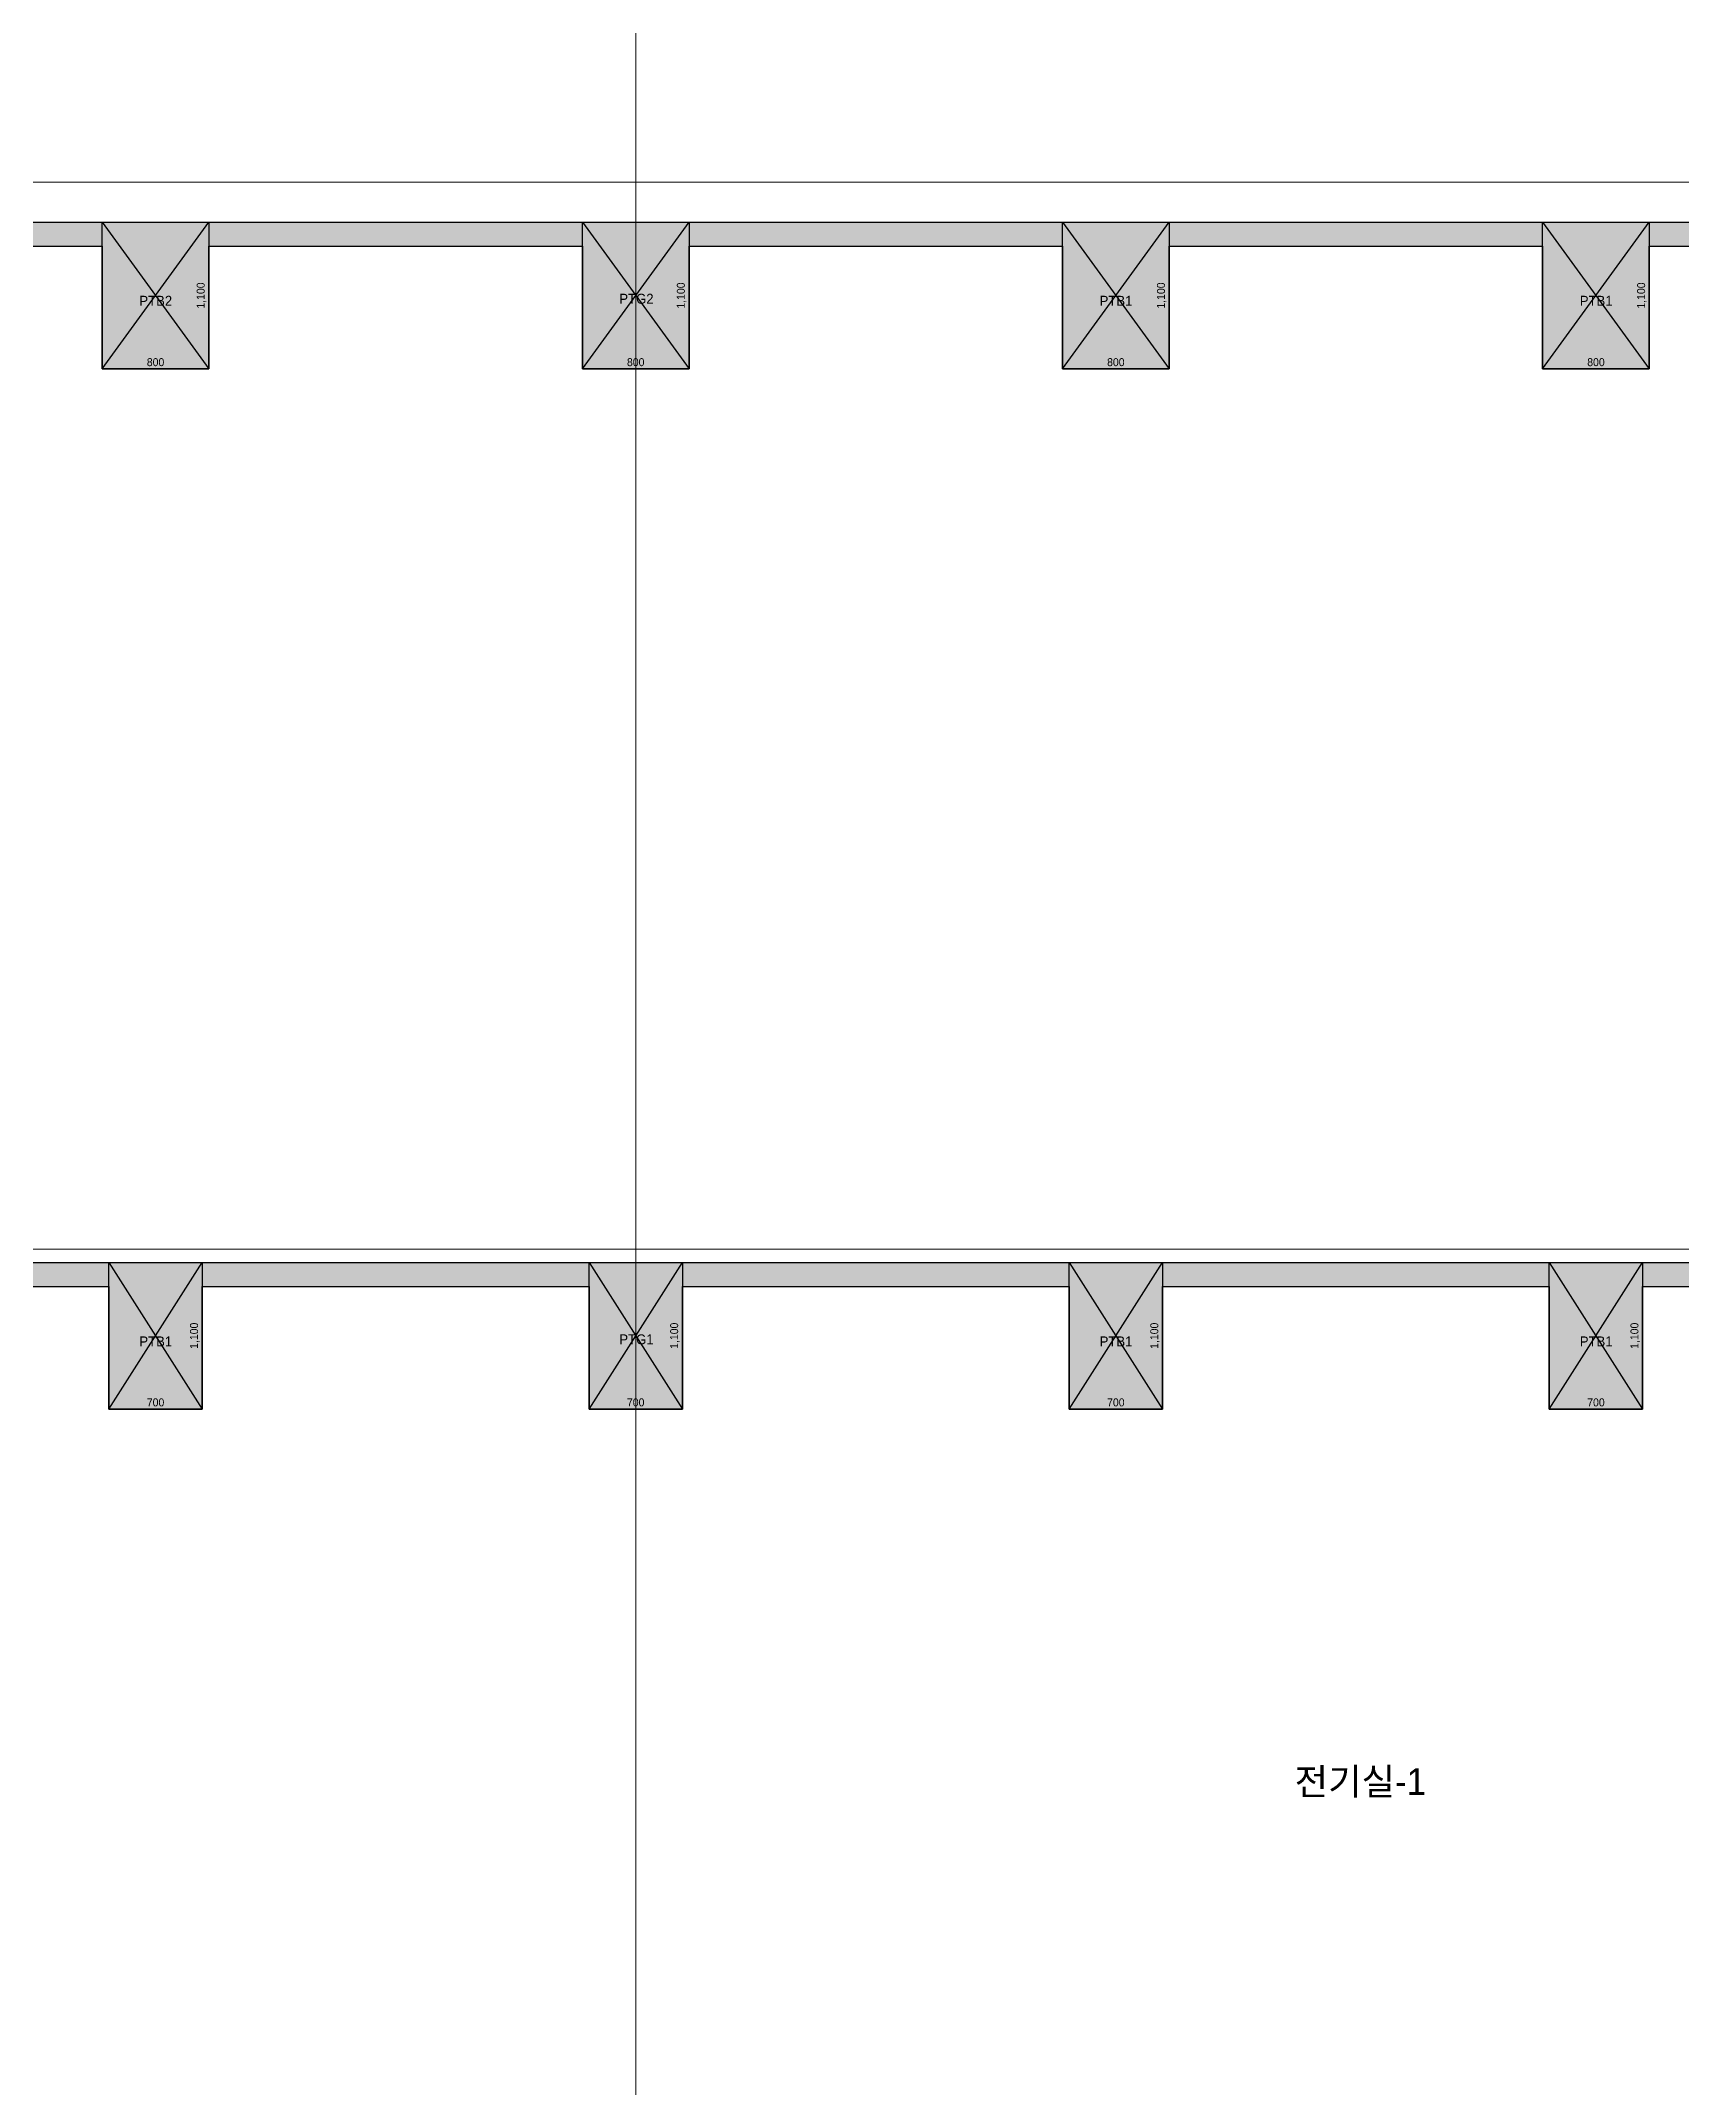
# Model space of a CAD drawing. Header units: millimetres. Extents: x 0 to 841000, y -242618 to -87908.
# Drawn here: x 301801 to 314099, y -175513 to -160170 of the extents above; entities that cross this region are included whole.
import ezdxf
from ezdxf.enums import TextEntityAlignment as Align

# ---------------------------------------------------------------- set-up
doc = ezdxf.new("R2010")
doc.units = ezdxf.units.MM
doc.header["$LTSCALE"] = 250
doc.layers.get('Defpoints').update_dxf_attribs({"color": 151})
doc.layers.add('A-CON', color=2, linetype='Continuous')
doc.layers.add('구조SOLID', color=253, linetype='Continuous')
doc.layers.add('AS-HIDLINE', color=205, linetype='Continuous', plot=False)
doc.layers.add('NO-TEXT', color=150, linetype='Continuous', plot=False)
doc.layers.add('CEN', color=1, linetype='Continuous', lineweight=9)
doc.styles.add('Gdim', font='Dotum.ttf')
doc.dimstyles.new('G-Xdim', dxfattribs={"dimscale": 30, "dimtxt": 2, "dimasz": 1, "dimexe": 1.2, "dimexo": 1.2, "dimgap": 0, "dimtad": 1, "dimdec": 1, "dimdsep": 46, "dimlunit": 6, "dimtxsty": 'Gdim', "dimcen": 1, "dimse1": 1, "dimse2": 1, "dimsd1": 1, "dimsd2": 1, "dimclrd": 1, "dimclre": 1, "dimclrt": 256, "dimadec": 0, "dimazin": 0, "dimtfac": 1, "dimtdec": 1, "dimtix": 1, "dimtmove": 2, "dimatfit": 1, "dimfxl": 2, "dimtolj": 1, "dimlwd": -1, "dimlwe": -1, "dimarcsym": 0})

# ---------------------------------------------------------------- blocks, each defined once
blk = doc.blocks.new('*D423')
at = {"layer": 'Defpoints', "color": 0, "linetype": 'Continuous', "transparency": 16777216}
for p in [(-450, -1100), (350, -1080), (350, -1100)]:
    blk.add_point(p, dxfattribs=at)
at = {"layer": 'AS-HIDLINE', "linetype": 'Continuous', "transparency": 16777216, "insert": (-50, -1050), "char_height": 60, "attachment_point": 5, "style": 'Gdim'}
blk.add_mtext('\\A1;800', dxfattribs=at)
blk = doc.blocks.new('*D424')
at = {"layer": 'Defpoints', "color": 0, "linetype": 'Continuous', "transparency": 16777216}
for p in [(350, 0), (330, 0), (350, -1100)]:
    blk.add_point(p, dxfattribs=at)
at = {"layer": 'AS-HIDLINE', "linetype": 'Continuous', "transparency": 16777216, "insert": (294, -550), "char_height": 60, "attachment_point": 5, "rotation": 90, "style": 'Gdim'}
blk.add_mtext('\\A1;1,100', dxfattribs=at)
blk = doc.blocks.new('*D425')
at = {"layer": 'Defpoints', "color": 0, "linetype": 'Continuous', "transparency": 16777216}
for p in [(-450, -1100), (350, -1080), (350, -1100)]:
    blk.add_point(p, dxfattribs=at)
at = {"layer": 'AS-HIDLINE', "linetype": 'Continuous', "transparency": 16777216, "insert": (-50, -1050), "char_height": 60, "attachment_point": 5, "style": 'Gdim'}
blk.add_mtext('\\A1;800', dxfattribs=at)
blk = doc.blocks.new('*D426')
at = {"layer": 'Defpoints', "color": 0, "linetype": 'Continuous', "transparency": 16777216}
for p in [(350, 0), (330, 0), (350, -1100)]:
    blk.add_point(p, dxfattribs=at)
at = {"layer": 'AS-HIDLINE', "linetype": 'Continuous', "transparency": 16777216, "insert": (294, -550), "char_height": 60, "attachment_point": 5, "rotation": 90, "style": 'Gdim'}
blk.add_mtext('\\A1;1,100', dxfattribs=at)
blk = doc.blocks.new('*D427')
at = {"layer": 'Defpoints', "color": 0, "linetype": 'Continuous', "transparency": 16777216}
for p in [(-450, -1100), (350, -1080), (350, -1100)]:
    blk.add_point(p, dxfattribs=at)
at = {"layer": 'AS-HIDLINE', "linetype": 'Continuous', "transparency": 16777216, "insert": (-50, -1050), "char_height": 60, "attachment_point": 5, "style": 'Gdim'}
blk.add_mtext('\\A1;800', dxfattribs=at)
blk = doc.blocks.new('*D428')
at = {"layer": 'Defpoints', "color": 0, "linetype": 'Continuous', "transparency": 16777216}
for p in [(350, 0), (330, 0), (350, -1100)]:
    blk.add_point(p, dxfattribs=at)
at = {"layer": 'AS-HIDLINE', "linetype": 'Continuous', "transparency": 16777216, "insert": (294, -550), "char_height": 60, "attachment_point": 5, "rotation": 90, "style": 'Gdim'}
blk.add_mtext('\\A1;1,100', dxfattribs=at)
blk = doc.blocks.new('*D635')
at = {"layer": 'Defpoints', "color": 0, "linetype": 'Continuous', "transparency": 16777216}
for p in [(-450, -1100), (350, -1080), (350, -1100)]:
    blk.add_point(p, dxfattribs=at)
at = {"layer": 'AS-HIDLINE', "linetype": 'Continuous', "transparency": 16777216, "insert": (-50, -1050), "char_height": 60, "attachment_point": 5, "style": 'Gdim'}
blk.add_mtext('\\A1;800', dxfattribs=at)
blk = doc.blocks.new('*D636')
at = {"layer": 'Defpoints', "color": 0, "linetype": 'Continuous', "transparency": 16777216}
for p in [(350, 0), (330, 0), (350, -1100)]:
    blk.add_point(p, dxfattribs=at)
at = {"layer": 'AS-HIDLINE', "linetype": 'Continuous', "transparency": 16777216, "insert": (294, -550), "char_height": 60, "attachment_point": 5, "rotation": 90, "style": 'Gdim'}
blk.add_mtext('\\A1;1,100', dxfattribs=at)
blk = doc.blocks.new('*D461')
at = {"layer": 'Defpoints', "color": 0, "linetype": 'Continuous', "transparency": 16777216}
for p in [(-400, -1100), (300, -1080), (300, -1100)]:
    blk.add_point(p, dxfattribs=at)
at = {"layer": 'AS-HIDLINE', "linetype": 'Continuous', "transparency": 16777216, "insert": (-50, -1050), "char_height": 60, "attachment_point": 5, "style": 'Gdim'}
blk.add_mtext('\\A1;700', dxfattribs=at)
blk = doc.blocks.new('*D462')
at = {"layer": 'Defpoints', "color": 0, "linetype": 'Continuous', "transparency": 16777216}
for p in [(300, 0), (280, 0), (300, -1100)]:
    blk.add_point(p, dxfattribs=at)
at = {"layer": 'AS-HIDLINE', "linetype": 'Continuous', "transparency": 16777216, "insert": (244, -550), "char_height": 60, "attachment_point": 5, "rotation": 90, "style": 'Gdim'}
blk.add_mtext('\\A1;1,100', dxfattribs=at)
blk = doc.blocks.new('*D467')
at = {"layer": 'Defpoints', "color": 0, "linetype": 'Continuous', "transparency": 16777216}
for p in [(-400, -1100), (300, -1080), (300, -1100)]:
    blk.add_point(p, dxfattribs=at)
at = {"layer": 'AS-HIDLINE', "linetype": 'Continuous', "transparency": 16777216, "insert": (-50, -1050), "char_height": 60, "attachment_point": 5, "style": 'Gdim'}
blk.add_mtext('\\A1;700', dxfattribs=at)
blk = doc.blocks.new('*D468')
at = {"layer": 'Defpoints', "color": 0, "linetype": 'Continuous', "transparency": 16777216}
for p in [(300, 0), (280, 0), (300, -1100)]:
    blk.add_point(p, dxfattribs=at)
at = {"layer": 'AS-HIDLINE', "linetype": 'Continuous', "transparency": 16777216, "insert": (244, -550), "char_height": 60, "attachment_point": 5, "rotation": 90, "style": 'Gdim'}
blk.add_mtext('\\A1;1,100', dxfattribs=at)
blk = doc.blocks.new('*D469')
at = {"layer": 'Defpoints', "color": 0, "linetype": 'Continuous', "transparency": 16777216}
for p in [(-400, -1100), (300, -1080), (300, -1100)]:
    blk.add_point(p, dxfattribs=at)
at = {"layer": 'AS-HIDLINE', "linetype": 'Continuous', "transparency": 16777216, "insert": (-50, -1050), "char_height": 60, "attachment_point": 5, "style": 'Gdim'}
blk.add_mtext('\\A1;700', dxfattribs=at)
blk = doc.blocks.new('*D470')
at = {"layer": 'Defpoints', "color": 0, "linetype": 'Continuous', "transparency": 16777216}
for p in [(300, 0), (280, 0), (300, -1100)]:
    blk.add_point(p, dxfattribs=at)
at = {"layer": 'AS-HIDLINE', "linetype": 'Continuous', "transparency": 16777216, "insert": (244, -550), "char_height": 60, "attachment_point": 5, "rotation": 90, "style": 'Gdim'}
blk.add_mtext('\\A1;1,100', dxfattribs=at)
blk = doc.blocks.new('*D473')
at = {"layer": 'Defpoints', "color": 0, "linetype": 'Continuous', "transparency": 16777216}
for p in [(-400, -1100), (300, -1080), (300, -1100)]:
    blk.add_point(p, dxfattribs=at)
at = {"layer": 'AS-HIDLINE', "linetype": 'Continuous', "transparency": 16777216, "insert": (-50, -1050), "char_height": 60, "attachment_point": 5, "style": 'Gdim'}
blk.add_mtext('\\A1;700', dxfattribs=at)
blk = doc.blocks.new('*D474')
at = {"layer": 'Defpoints', "color": 0, "linetype": 'Continuous', "transparency": 16777216}
for p in [(300, 0), (280, 0), (300, -1100)]:
    blk.add_point(p, dxfattribs=at)
at = {"layer": 'AS-HIDLINE', "linetype": 'Continuous', "transparency": 16777216, "insert": (244, -550), "char_height": 60, "attachment_point": 5, "rotation": 90, "style": 'Gdim'}
blk.add_mtext('\\A1;1,100', dxfattribs=at)
blk = doc.blocks.new('*U159')
at = {"layer": 'AS-HIDLINE', "linetype": 'Continuous'}
for p, q in [((-450, -1100), (350, 0)), ((-450, 0), (350, -1100))]:
    blk.add_line(p, q, dxfattribs=at)
blk.add_lwpolyline([(-450, -1100), (-450, 0), (350, 0), (350, -1100)], close=True, dxfattribs=at)
dim = blk.add_linear_dim(base=(330.13, 0), p1=(350, -1100), p2=(350, 0), angle=90, dimstyle='G-Xdim', override={"dimtxsty": 'Gdim'}, dxfattribs=at)
dim.commit()
dim.dimension.update_dxf_attribs({"geometry": '*D424', "text_midpoint": (294.31, -550)})
dim = blk.add_linear_dim(base=(350, -1080.06), p1=(-450, -1100), p2=(350, -1100), dimstyle='G-Xdim', override={"dimtxsty": 'Gdim'}, dxfattribs=at)
dim.commit()
dim.dimension.update_dxf_attribs({"geometry": '*D423', "text_midpoint": (-50, -1050.02)})
blk = doc.blocks.new('*U160')
at = {"layer": 'AS-HIDLINE', "linetype": 'Continuous'}
for p, q in [((-450, -1100), (350, 0)), ((-450, 0), (350, -1100))]:
    blk.add_line(p, q, dxfattribs=at)
blk.add_lwpolyline([(-450, -1100), (-450, 0), (350, 0), (350, -1100)], close=True, dxfattribs=at)
dim = blk.add_linear_dim(base=(330.13, 0), p1=(350, -1100), p2=(350, 0), angle=90, dimstyle='G-Xdim', override={"dimtxsty": 'Gdim'}, dxfattribs=at)
dim.commit()
dim.dimension.update_dxf_attribs({"geometry": '*D426', "text_midpoint": (294.31, -550)})
dim = blk.add_linear_dim(base=(350, -1080.06), p1=(-450, -1100), p2=(350, -1100), dimstyle='G-Xdim', override={"dimtxsty": 'Gdim'}, dxfattribs=at)
dim.commit()
dim.dimension.update_dxf_attribs({"geometry": '*D425', "text_midpoint": (-50, -1050.02)})
blk = doc.blocks.new('*U161')
at = {"layer": 'AS-HIDLINE', "linetype": 'Continuous'}
for p, q in [((-450, -1100), (350, 0)), ((-450, 0), (350, -1100))]:
    blk.add_line(p, q, dxfattribs=at)
blk.add_lwpolyline([(-450, -1100), (-450, 0), (350, 0), (350, -1100)], close=True, dxfattribs=at)
dim = blk.add_linear_dim(base=(330.13, 0), p1=(350, -1100), p2=(350, 0), angle=90, dimstyle='G-Xdim', override={"dimtxsty": 'Gdim'}, dxfattribs=at)
dim.commit()
dim.dimension.update_dxf_attribs({"geometry": '*D428', "text_midpoint": (294.31, -550)})
dim = blk.add_linear_dim(base=(350, -1080.06), p1=(-450, -1100), p2=(350, -1100), dimstyle='G-Xdim', override={"dimtxsty": 'Gdim'}, dxfattribs=at)
dim.commit()
dim.dimension.update_dxf_attribs({"geometry": '*D427', "text_midpoint": (-50, -1050.02)})
blk = doc.blocks.new('*U265')
at = {"layer": 'AS-HIDLINE', "linetype": 'Continuous'}
for p, q in [((-450, -1100), (350, 0)), ((-450, 0), (350, -1100))]:
    blk.add_line(p, q, dxfattribs=at)
blk.add_lwpolyline([(-450, -1100), (-450, 0), (350, 0), (350, -1100)], close=True, dxfattribs=at)
dim = blk.add_linear_dim(base=(330.13, 0), p1=(350, -1100), p2=(350, 0), angle=90, dimstyle='G-Xdim', override={"dimtxsty": 'Gdim'}, dxfattribs=at)
dim.commit()
dim.dimension.update_dxf_attribs({"geometry": '*D636', "text_midpoint": (294.31, -550)})
dim = blk.add_linear_dim(base=(350, -1080.06), p1=(-450, -1100), p2=(350, -1100), dimstyle='G-Xdim', override={"dimtxsty": 'Gdim'}, dxfattribs=at)
dim.commit()
dim.dimension.update_dxf_attribs({"geometry": '*D635', "text_midpoint": (-50, -1050.02)})
blk = doc.blocks.new('*U178')
at = {"layer": 'AS-HIDLINE', "linetype": 'Continuous'}
for p, q in [((-400, -1100), (300, 0)), ((-400, 0), (300, -1100))]:
    blk.add_line(p, q, dxfattribs=at)
blk.add_lwpolyline([(-400, -1100), (-400, 0), (300, 0), (300, -1100)], close=True, dxfattribs=at)
dim = blk.add_linear_dim(base=(280.13, 0), p1=(300, -1100), p2=(300, 0), angle=90, dimstyle='G-Xdim', override={"dimtxsty": 'Gdim'}, dxfattribs=at)
dim.commit()
dim.dimension.update_dxf_attribs({"geometry": '*D462', "text_midpoint": (244.31, -550)})
dim = blk.add_linear_dim(base=(300, -1080.06), p1=(-400, -1100), p2=(300, -1100), dimstyle='G-Xdim', override={"dimtxsty": 'Gdim'}, dxfattribs=at)
dim.commit()
dim.dimension.update_dxf_attribs({"geometry": '*D461', "text_midpoint": (-50, -1050.02)})
blk = doc.blocks.new('*U181')
at = {"layer": 'AS-HIDLINE', "linetype": 'Continuous'}
for p, q in [((-400, -1100), (300, 0)), ((-400, 0), (300, -1100))]:
    blk.add_line(p, q, dxfattribs=at)
blk.add_lwpolyline([(-400, -1100), (-400, 0), (300, 0), (300, -1100)], close=True, dxfattribs=at)
dim = blk.add_linear_dim(base=(280.13, 0), p1=(300, -1100), p2=(300, 0), angle=90, dimstyle='G-Xdim', override={"dimtxsty": 'Gdim'}, dxfattribs=at)
dim.commit()
dim.dimension.update_dxf_attribs({"geometry": '*D468', "text_midpoint": (244.31, -550)})
dim = blk.add_linear_dim(base=(300, -1080.06), p1=(-400, -1100), p2=(300, -1100), dimstyle='G-Xdim', override={"dimtxsty": 'Gdim'}, dxfattribs=at)
dim.commit()
dim.dimension.update_dxf_attribs({"geometry": '*D467', "text_midpoint": (-50, -1050.02)})
blk = doc.blocks.new('*U182')
at = {"layer": 'AS-HIDLINE', "linetype": 'Continuous'}
for p, q in [((-400, -1100), (300, 0)), ((-400, 0), (300, -1100))]:
    blk.add_line(p, q, dxfattribs=at)
blk.add_lwpolyline([(-400, -1100), (-400, 0), (300, 0), (300, -1100)], close=True, dxfattribs=at)
dim = blk.add_linear_dim(base=(280.13, 0), p1=(300, -1100), p2=(300, 0), angle=90, dimstyle='G-Xdim', override={"dimtxsty": 'Gdim'}, dxfattribs=at)
dim.commit()
dim.dimension.update_dxf_attribs({"geometry": '*D470', "text_midpoint": (244.31, -550)})
dim = blk.add_linear_dim(base=(300, -1080.06), p1=(-400, -1100), p2=(300, -1100), dimstyle='G-Xdim', override={"dimtxsty": 'Gdim'}, dxfattribs=at)
dim.commit()
dim.dimension.update_dxf_attribs({"geometry": '*D469', "text_midpoint": (-50, -1050.02)})
blk = doc.blocks.new('*U184')
at = {"layer": 'AS-HIDLINE', "linetype": 'Continuous'}
for p, q in [((-400, -1100), (300, 0)), ((-400, 0), (300, -1100))]:
    blk.add_line(p, q, dxfattribs=at)
blk.add_lwpolyline([(-400, -1100), (-400, 0), (300, 0), (300, -1100)], close=True, dxfattribs=at)
dim = blk.add_linear_dim(base=(280.13, 0), p1=(300, -1100), p2=(300, 0), angle=90, dimstyle='G-Xdim', override={"dimtxsty": 'Gdim'}, dxfattribs=at)
dim.commit()
dim.dimension.update_dxf_attribs({"geometry": '*D474', "text_midpoint": (244.31, -550)})
dim = blk.add_linear_dim(base=(300, -1080.06), p1=(-400, -1100), p2=(300, -1100), dimstyle='G-Xdim', override={"dimtxsty": 'Gdim'}, dxfattribs=at)
dim.commit()
dim.dimension.update_dxf_attribs({"geometry": '*D473', "text_midpoint": (-50, -1050.02)})

msp = doc.modelspace()

# ---------------------------------------------------------------- hatches: boundary and pattern name
at = {"layer": '구조SOLID'}
h = msp.add_hatch(color=256, dxfattribs=at)
h.dxf.hatch_style = 1
h.paths.add_polyline_path([(370260.662, -155379.484), (370060.662, -155379.484), (370060.662, -155259.484), (370260.662, -155229.484), (370260.662, -154479.481), (370460.662, -154479.481), (370460.662, -202279.481), (371810.661, -202279.481), (371810.661, -203779.481), (368810.661, -203779.481), (368810.661, -202279.481), (369860.662, -202279.481), (369860.662, -202029.481), (364160.662, -202029.481), (364160.662, -202529.481), (363560.662, -202529.481), (363560.662, -202029.481), (362360.662, -202029.481), (362360.662, -203629.481), (358160.662, -203629.481), (358160.662, -202029.481), (351710.662, -202029.481), (351710.662, -204659.481), (347210.662, -204659.481), (347210.662, -202029.481), (340910.662, -202029.481), (340910.662, -204659.481), (336410.662, -204659.481), (336410.662, -202029.481), (330110.662, -202029.481), (330110.662, -204659.481), (325610.662, -204659.481), (325610.662, -202029.481), (319310.662, -202029.481), (319310.662, -203829.481), (314810.662, -203829.481), (314810.662, -202029.481), (308510.662, -202029.481), (308510.662, -203829.481), (304010.662, -203829.481), (304010.662, -202029.481), (297560.662, -202029.481), (297560.662, -203629.481), (293360.662, -203629.481), (293360.662, -203129.481), (286910.662, -203129.481), (286910.662, -204029.481), (283910.662, -204029.481), (283910.662, -202529.481), (285260.662, -202529.481), (285260.662, -154479.481), (285460.662, -154479.481), (285460.662, -155529.484), (285660.662, -155559.484), (285660.662, -155679.484), (285460.662, -155679.484), (285460.662, -156279.481), (287960.662, -156279.481), (287960.662, -155679.484), (287660.662, -155679.484), (287660.662, -155559.484), (287960.662, -155514.484), (287960.662, -152929.481), (288260.662, -152929.481), (288260.662, -153479.481), (288460.662, -153479.481), (288460.662, -153629.481), (288260.662, -153629.481), (288260.662, -192829.481), (291560.662, -192829.481), (291560.662, -192644.481), (291860.662, -192644.481), (291860.662, -192829.481), (294860.662, -192829.481), (294860.662, -192744.481), (295110.662, -192744.481), (295110.662, -192879.481), (360610.662, -192879.481), (360610.662, -192744.481), (360860.662, -192744.481), (360860.662, -192829.481), (363860.662, -192829.481), (363860.662, -192644.481), (364060.662, -192644.481), (364060.662, -192829.481), (370160.662, -192829.481), (370160.662, -184929.481), (369960.662, -184929.481), (369960.662, -183979.481), (367210.662, -183979.481), (367210.662, -184429.481), (366810.662, -184429.481), (366810.662, -183979.481), (364160.662, -183979.481), (364160.662, -185129.481), (363560.662, -185129.481), (363560.662, -184009.481), (360860.662, -184009.481), (360860.662, -185129.481), (360860.662, -190314.481), (360610.662, -190314.481), (360610.662, -185129.481), (360160.662, -185129.481), (360160.662, -184009.481), (357010.662, -184009.481), (357010.662, -184729.481), (356310.662, -184729.481), (356310.662, -184009.481), (353410.662, -184009.481), (353410.662, -184729.481), (352710.662, -184729.481), (352710.662, -184009.481), (349810.662, -184009.481), (349810.662, -184729.481), (349110.662, -184729.481), (349110.662, -184009.481), (346210.662, -184009.481), (346210.662, -184729.481), (345510.662, -184729.481), (345510.662, -184009.481), (342610.662, -184009.481), (342610.662, -184729.481), (341910.662, -184729.481), (341910.662, -184009.481), (339010.662, -184009.481), (339010.662, -184729.481), (338310.662, -184729.481), (338310.662, -184009.481), (335410.662, -184009.481), (335410.662, -184729.481), (334710.662, -184729.481), (334710.662, -184009.481), (331810.662, -184009.481), (331810.662, -184729.481), (331110.662, -184729.481), (331110.662, -184009.481), (328210.662, -184009.481), (328210.662, -184729.481), (327510.662, -184729.481), (327510.662, -184009.481), (324610.662, -184009.481), (324610.662, -184729.481), (323910.662, -184729.481), (323910.662, -184009.481), (321010.662, -184009.481), (321010.662, -184729.481), (320310.662, -184729.481), (320310.662, -184009.481), (317410.662, -184009.481), (317410.662, -184729.481), (316710.662, -184729.481), (316710.662, -184009.481), (313810.662, -184009.481), (313810.662, -184729.481), (313110.662, -184729.481), (313110.662, -184009.481), (310210.662, -184009.481), (310210.662, -184729.481), (309510.662, -184729.481), (309510.662, -184009.481), (306610.662, -184009.481), (306610.662, -184729.481), (305910.662, -184729.481), (305910.662, -184009.481), (303010.662, -184009.481), (303010.662, -184729.481), (302310.662, -184729.481), (302310.662, -184009.481), (299410.662, -184009.481), (299410.662, -184729.481), (298710.662, -184729.481), (298710.662, -184009.481), (295560.662, -184009.481), (295560.662, -185129.481), (295110.662, -185129.481), (295110.662, -190314.481), (294860.662, -190314.481), (294860.662, -184009.481), (292160.662, -184009.481), (292160.662, -185129.481), (291860.662, -185129.481), (291860.662, -190514.481), (291560.662, -190514.481), (291560.662, -183644.481), (291860.662, -183644.481), (291860.662, -183829.481), (294860.662, -183829.481), (294860.662, -183744.481), (295060.662, -183744.481), (295060.662, -183829.481), (360660.662, -183829.481), (360660.662, -183744.481), (360860.662, -183744.481), (360860.662, -183829.481), (363860.662, -183829.481), (363860.662, -183644.481), (364060.662, -183644.481), (364060.662, -183829.481), (370160.662, -183829.481), (370160.662, -177429.481), (369960.662, -177429.481), (369960.662, -176479.481), (367210.662, -176479.481), (367210.662, -176929.481), (366810.662, -176929.481), (366810.662, -176479.481), (364160.662, -176479.481), (364160.662, -177429.481), (363560.662, -177429.481), (363560.662, -176509.481), (360610.662, -176509.481), (360610.662, -177429.481), (359910.662, -177429.481), (359910.662, -176509.481), (357010.662, -176509.481), (357010.662, -177429.481), (356310.662, -177429.481), (356310.662, -176509.481), (353410.662, -176509.481), (353410.662, -177429.481), (352710.662, -177429.481), (352710.662, -176509.481), (349810.662, -176509.481), (349810.662, -177429.481), (349110.662, -177429.481), (349110.662, -176509.481), (346210.662, -176509.481), (346210.662, -177429.481), (345510.662, -177429.481), (345510.662, -176509.481), (342610.662, -176509.481), (342610.662, -177429.481), (341910.662, -177429.481), (341910.662, -176509.481), (339010.662, -176509.481), (339010.662, -177429.481), (338310.662, -177429.481), (338310.662, -176509.481), (335410.662, -176509.481), (335410.662, -177429.481), (334710.662, -177429.481), (334710.662, -176509.481), (331810.662, -176509.481), (331810.662, -177429.481), (331110.662, -177429.481), (331110.662, -176509.481), (328210.662, -176509.481), (328210.662, -177429.481), (327510.662, -177429.481), (327510.662, -176509.481), (324610.662, -176509.481), (324610.662, -177429.481), (323910.662, -177429.481), (323910.662, -176509.481), (321010.662, -176509.481), (321010.662, -177429.481), (320310.662, -177429.481), (320310.662, -176509.481), (317410.662, -176509.481), (317410.662, -177429.481), (316710.662, -177429.481), (316710.662, -176509.481), (313810.662, -176509.481), (313810.662, -177429.481), (313110.662, -177429.481), (313110.662, -176509.481), (310210.662, -176509.481), (310210.662, -177429.481), (309510.662, -177429.481), (309510.662, -176509.481), (306610.662, -176509.481), (306610.662, -177429.481), (305910.662, -177429.481), (305910.662, -176509.481), (303010.662, -176509.481), (303010.662, -177429.481), (302310.662, -177429.481), (302310.662, -176509.481), (299410.662, -176509.481), (299410.662, -177429.481), (298710.662, -177429.481), (298710.662, -176509.481), (295810.662, -176509.481), (295810.662, -177429.481), (295110.662, -177429.481), (295110.662, -176509.481), (292160.662, -176509.481), (292160.662, -177429.481), (291860.662, -177429.481), (291860.662, -181514.481), (291560.662, -181514.481), (291560.662, -176144.481), (291860.662, -176144.481), (291860.662, -176329.481), (294860.662, -176329.481), (294860.662, -176244.481), (295060.662, -176244.481), (295060.662, -176329.481), (360660.662, -176329.481), (360660.662, -176244.481), (360860.662, -176244.481), (360860.662, -176329.481), (363860.662, -176329.481), (363860.662, -176144.481), (364060.662, -176144.481), (364060.662, -176329.481), (370160.662, -176329.481), (370160.662, -170429.481), (369960.662, -170429.481), (369960.662, -169479.481), (364160.662, -169479.481), (364160.662, -170429.481), (363560.662, -170429.481), (363560.662, -169509.481), (360610.662, -169509.481), (360610.662, -170429.481), (359910.662, -170429.481), (359910.662, -169509.481), (357010.662, -169509.481), (357010.662, -170429.481), (356310.662, -170429.481), (356310.662, -169509.481), (353410.662, -169509.481), (353410.662, -170429.481), (352710.662, -170429.481), (352710.662, -169509.481), (349810.662, -169509.481), (349810.662, -170429.481), (349110.662, -170429.481), (349110.662, -169509.481), (346210.662, -169509.481), (346210.662, -170429.481), (345510.662, -170429.481), (345510.662, -169509.481), (342610.662, -169509.481), (342610.662, -170429.481), (341910.662, -170429.481), (341910.662, -169509.481), (339010.662, -169509.481), (339010.662, -170429.481), (338310.662, -170429.481), (338310.662, -169509.481), (335410.662, -169509.481), (335410.662, -170429.481), (334710.662, -170429.481), (334710.662, -169509.481), (331810.662, -169509.481), (331810.662, -170429.481), (331110.662, -170429.481), (331110.662, -169509.481), (328210.662, -169509.481), (328210.662, -170429.481), (327510.662, -170429.481), (327510.662, -169509.481), (324610.662, -169509.481), (324610.662, -170429.481), (323910.662, -170429.481), (323910.662, -169509.481), (321010.662, -169509.481), (321010.662, -170429.481), (320310.662, -170429.481), (320310.662, -169509.481), (317410.662, -169509.481), (317410.662, -170429.481), (316710.662, -170429.481), (316710.662, -169509.481), (313810.662, -169509.481), (313810.662, -170429.481), (313110.662, -170429.481), (313110.662, -169509.481), (310210.662, -169509.481), (310210.662, -170429.481), (309510.662, -170429.481), (309510.662, -169509.481), (306610.662, -169509.481), (306610.662, -170429.481), (305910.662, -170429.481), (305910.662, -169509.481), (303010.662, -169509.481), (303010.662, -170429.481), (302310.662, -170429.481), (302310.662, -169509.481), (299410.662, -169509.481), (299410.662, -170429.481), (298710.662, -170429.481), (298710.662, -169509.481), (295810.662, -169509.481), (295810.662, -170429.481), (295110.662, -170429.481), (295110.662, -169509.481), (292160.662, -169509.481), (292160.662, -170429.481), (291860.662, -170429.481), (291860.662, -174014.481), (291560.662, -174014.481), (291560.662, -169144.481), (291860.662, -169144.481), (291860.662, -169329.481), (294860.662, -169329.481), (294860.662, -169244.481), (295060.662, -169244.481), (295060.662, -169329.481), (360660.662, -169329.481), (360660.662, -169244.481), (360860.662, -169244.481), (360860.662, -169329.481), (363860.662, -169329.481), (363860.662, -169144.481), (364060.662, -169144.481), (364060.662, -169329.481), (370160.662, -169329.481), (370160.662, -162429.481), (369960.662, -162429.481), (369960.662, -161479.481), (367210.662, -161479.481), (367210.662, -161929.481), (366810.662, -161929.481), (366810.662, -161479.481), (364060.662, -161479.481), (364060.662, -162629.481), (363460.662, -162629.481), (363460.662, -161709.481), (360660.662, -161709.481), (360660.662, -162629.481), (359860.662, -162629.481), (359860.662, -161709.481), (357060.662, -161709.481), (357060.662, -162629.481), (356260.662, -162629.481), (356260.662, -161709.481), (353460.662, -161709.481), (353460.662, -162629.481), (352660.662, -162629.481), (352660.662, -161709.481), (349860.662, -161709.481), (349860.662, -162629.481), (349060.662, -162629.481), (349060.662, -161709.481), (346260.662, -161709.481), (346260.662, -162629.481), (345460.662, -162629.481), (345460.662, -161709.481), (342660.662, -161709.481), (342660.662, -162629.481), (341860.662, -162629.481), (341860.662, -161709.481), (339060.662, -161709.481), (339060.662, -162629.481), (338260.662, -162629.481), (338260.662, -161709.481), (335460.662, -161709.481), (335460.662, -162629.481), (334660.662, -162629.481), (334660.662, -161709.481), (331860.662, -161709.481), (331860.662, -162629.481), (331060.662, -162629.481), (331060.662, -161709.481), (328260.662, -161709.481), (328260.662, -162629.481), (327460.662, -162629.481), (327460.662, -161709.481), (324660.662, -161709.481), (324660.662, -162629.481), (323860.662, -162629.481), (323860.662, -161709.481), (321060.662, -161709.481), (321060.662, -162629.481), (320260.662, -162629.481), (320260.662, -161709.481), (317460.662, -161709.481), (317460.662, -162629.481), (316660.662, -162629.481), (316660.662, -161709.481), (313860.662, -161709.481), (313860.662, -162629.481), (313060.662, -162629.481), (313060.662, -161709.481), (310260.662, -161709.481), (310260.662, -162629.481), (309460.662, -162629.481), (309460.662, -161709.481), (306660.662, -161709.481), (306660.662, -162629.481), (305860.662, -162629.481), (305860.662, -161709.481), (303060.662, -161709.481), (303060.662, -162629.481), (302260.662, -162629.481), (302260.662, -161709.481), (299460.662, -161709.481), (299460.662, -162629.481), (298660.662, -162629.481), (298660.662, -161709.481), (295860.662, -161709.481), (295860.662, -162629.481), (295060.662, -162629.481), (295060.662, -161709.481), (292160.662, -161709.481), (292160.662, -162629.481), (291860.662, -162629.481), (291860.662, -167014.481), (291560.662, -167014.481), (291560.662, -160929.481), (291860.662, -160929.481), (292160.662, -160959.481), (292160.662, -161079.481), (292130.662, -161079.481), (291860.662, -161079.481), (291860.662, -161529.481), (363860.662, -161529.481), (363860.662, -161079.481), (363560.662, -161079.481), (363560.662, -160959.481), (363860.662, -160929.481), (364060.662, -160929.481), (364060.662, -161329.481), (370160.662, -161329.481), (370160.662, -156679.481), (369960.662, -156679.481), (369960.662, -156129.481), (367260.662, -156129.481), (367260.662, -156679.481), (366760.662, -156679.481), (366760.662, -156129.481), (364360.662, -156129.481), (364360.662, -156679.481), (364060.662, -156679.481), (364060.662, -158799.481), (363860.662, -158799.481), (363860.662, -155229.484), (364060.662, -155229.484), (364260.662, -155259.484), (364260.662, -155379.484), (364060.662, -155379.484), (364060.662, -155979.481), (370260.662, -155979.481)])
h.paths.add_polyline_path([(316560.662, -201629.481), (316560.662, -201494.481), (316360.662, -201494.481), (316360.662, -201629.481), (295060.662, -201629.481), (295060.662, -201494.481), (294860.662, -201494.481), (294860.662, -201629.481), (291860.662, -201629.481), (291860.662, -193929.481), (292160.662, -193929.481), (292160.662, -193009.481), (294860.662, -193009.481), (294860.662, -193779.481), (295560.662, -193779.481), (295560.662, -193059.481), (298710.662, -193059.481), (298710.662, -193779.481), (299410.662, -193779.481), (299410.662, -193059.481), (302310.662, -193059.481), (302310.662, -193779.481), (303010.662, -193779.481), (303010.662, -193059.481), (305910.662, -193059.481), (305910.662, -193779.481), (306610.662, -193779.481), (306610.662, -193059.481), (309510.662, -193059.481), (309510.662, -193779.481), (310210.662, -193779.481), (310210.662, -193059.481), (313110.662, -193059.481), (313110.662, -193779.481), (313810.662, -193779.481), (313810.662, -193059.481), (316710.662, -193059.481), (316710.662, -193779.481), (317410.662, -193779.481), (317410.662, -193059.481), (320310.662, -193059.481), (320310.662, -193779.481), (321010.662, -193779.481), (321010.662, -193059.481), (323910.662, -193059.481), (323910.662, -193779.481), (324610.662, -193779.481), (324610.662, -193059.481), (327510.662, -193059.481), (327510.662, -193779.481), (328210.662, -193779.481), (328210.662, -193059.481), (331110.662, -193059.481), (331110.662, -193779.481), (331810.662, -193779.481), (331810.662, -193059.481), (334710.662, -193059.481), (334710.662, -193779.481), (335410.662, -193779.481), (335410.662, -193059.481), (338310.662, -193059.481), (338310.662, -193779.481), (339010.662, -193779.481), (339010.662, -193059.481), (341910.662, -193059.481), (341910.662, -193779.481), (342610.662, -193779.481), (342610.662, -193059.481), (345510.662, -193059.481), (345510.662, -193779.481), (346210.662, -193779.481), (346210.662, -193059.481), (349110.662, -193059.481), (349110.662, -193779.481), (349810.662, -193779.481), (349810.662, -193059.481), (352710.662, -193059.481), (352710.662, -193779.481), (353410.662, -193779.481), (353410.662, -193059.481), (356310.662, -193059.481), (356310.662, -193779.481), (357010.662, -193779.481), (357010.662, -193059.481), (360160.662, -193059.481), (360160.662, -193779.481), (360860.662, -193779.481), (360860.662, -193009.481), (363560.662, -193009.481), (363560.662, -193929.481), (364160.662, -193929.481), (364160.662, -192979.481), (366760.662, -192979.481), (366760.662, -193729.481), (367260.662, -193729.481), (367260.662, -192979.481), (369960.662, -192979.481), (369960.662, -193929.481), (370160.662, -193929.481), (370160.662, -201629.481), (364060.662, -201629.481), (364060.662, -201394.481), (363860.662, -201394.481), (363860.662, -201629.481), (345960.662, -201629.481), (345960.662, -201494.481), (345760.662, -201494.481), (345760.662, -201629.481)], flags=16)
h.paths.add_polyline_path([(291560.662, -201629.481), (288260.662, -201629.481), (288260.662, -192979.481), (291560.662, -192979.481)], flags=16)
h.paths.add_polyline_path([(287960.662, -201629.481), (285560.662, -201629.481), (285560.662, -193929.481), (285860.662, -193929.481), (285860.662, -192979.481), (287960.662, -192979.481)], flags=16)
h.paths.add_polyline_path([(287960.662, -192829.481), (285560.662, -192829.481), (285560.662, -185129.481), (285860.662, -185129.481), (285860.662, -183979.481), (287960.662, -183979.481)], flags=16)
h.paths.add_polyline_path([(287960.662, -183829.481), (285560.662, -183829.481), (285560.662, -177429.481), (285860.662, -177429.481), (285860.662, -176479.481), (287960.662, -176479.481)], flags=16)
h.paths.add_polyline_path([(287960.662, -176329.481), (285560.662, -176329.481), (285560.662, -170429.481), (285860.662, -170429.481), (285860.662, -169479.481), (287960.662, -169479.481)], flags=16)
h.paths.add_polyline_path([(287960.662, -169329.481), (285560.662, -169329.481), (285560.662, -162429.481), (285860.662, -162429.481), (285860.662, -161479.481), (287960.662, -161479.481)], flags=16)
h.paths.add_polyline_path([(287960.662, -161329.481), (285560.662, -161329.481), (285560.662, -156979.481), (285760.662, -156979.481), (285760.662, -156429.481), (287960.662, -156429.481)], flags=16)

# ---------------------------------------------------------------- linework, layer by layer
at = {"layer": 'A-CON'}
for p, q in [((291860.662, -161529.481), (363860.662, -161529.481)), ((299460.662, -161709.481), (302260.662, -161709.481)), ((302260.662, -161709.481), (302260.662, -162629.481)), ((303060.662, -161709.481), (305860.662, -161709.481)), ((303060.662, -162629.481), (303060.662, -161709.481)), ((305860.662, -161709.481), (305860.662, -162629.481)), ((306660.662, -161709.481), (309460.662, -161709.481)), ((306660.662, -162629.481), (306660.662, -161709.481)), ((309460.662, -161709.481), (309460.662, -162629.481)), ((310260.662, -161709.481), (313060.662, -161709.481)), ((310260.662, -162629.481), (310260.662, -161709.481)), ((313060.662, -161709.481), (313060.662, -162629.481)), ((313860.662, -161709.481), (316660.662, -161709.481)), ((313860.662, -162629.481), (313860.662, -161709.481)), ((302260.662, -162629.481), (303060.662, -162629.481)), ((305860.662, -162629.481), (306660.662, -162629.481)), ((309460.662, -162629.481), (310260.662, -162629.481)), ((313060.662, -162629.481), (313860.662, -162629.481)), ((295060.662, -169329.481), (360660.662, -169329.481)), ((299410.662, -169509.481), (302310.662, -169509.481)), ((302310.662, -169509.481), (302310.662, -170429.481)), ((303010.662, -169509.481), (305910.662, -169509.481)), ((303010.662, -170429.481), (303010.662, -169509.481)), ((305910.662, -169509.481), (305910.662, -170429.481)), ((306610.662, -169509.481), (309510.662, -169509.481)), ((306610.662, -170429.481), (306610.662, -169509.481)), ((309510.662, -169509.481), (309510.662, -170429.481)), ((310210.662, -169509.481), (313110.662, -169509.481)), ((310210.662, -170429.481), (310210.662, -169509.481)), ((313110.662, -169509.481), (313110.662, -170429.481)), ((313810.662, -169509.481), (316710.662, -169509.481)), ((313810.662, -170429.481), (313810.662, -169509.481)), ((302310.662, -170429.481), (303010.662, -170429.481)), ((305910.662, -170429.481), (306610.662, -170429.481)), ((309510.662, -170429.481), (310210.662, -170429.481)), ((313110.662, -170429.481), (313810.662, -170429.481))]:
    msp.add_line(p, q, dxfattribs=at)
at = {"layer": 'CEN'}
for p, q in [((306260.662, -131412.587), (306260.662, -213173.996)), ((279660.662, -161229.481), (380882.413, -161229.481)), ((279660.662, -169229.481), (380882.413, -169229.481))]:
    msp.add_line(p, q, dxfattribs=at)

# ---------------------------------------------------------------- block references
at = {"layer": 'AS-HIDLINE', "linetype": 'Continuous'}
for name, p in [('*U265', (302710.662, -161529.481)), ('*U161', (306310.662, -161529.481)), ('*U160', (309910.662, -161529.481)), ('*U159', (313510.662, -161529.481)), ('*U184', (302710.662, -169329.481)), ('*U178', (306310.662, -169329.481)), ('*U181', (309910.662, -169329.481)), ('*U182', (313510.662, -169329.481))]:
    msp.add_blockref(name, p, dxfattribs=at)

# ---------------------------------------------------------------- texts
at = {"layer": 'AS-HIDLINE', "color": 1, "linetype": 'Continuous', "style": 'Gdim'}
msp.add_text('PTB2', height=75, dxfattribs=at).set_placement((302662.234, -162119.219), align=Align.MIDDLE_CENTER)
at = {"layer": 'AS-HIDLINE', "linetype": 'Continuous', "style": 'Gdim'}
for s, p in [('PTG2', (306266.392, -162103.768)), ('PTB1', (309862.234, -162119.219)), ('PTB1', (313462.234, -162119.219)), ('PTB1', (302662.234, -169922.128)), ('PTG1', (306266.392, -169906.676)), ('PTB1', (309862.234, -169922.128)), ('PTB1', (313462.234, -169922.128))]:
    msp.add_text(s, height=75, dxfattribs=at).set_placement(p, align=Align.MIDDLE_CENTER)
at = {"layer": 'NO-TEXT', "style": 'Gdim'}
msp.add_text('전기실-1', height=200, dxfattribs=at).set_placement((311693.999, -173220.152), align=Align.MIDDLE)

doc.saveas('drawing.dxf')
